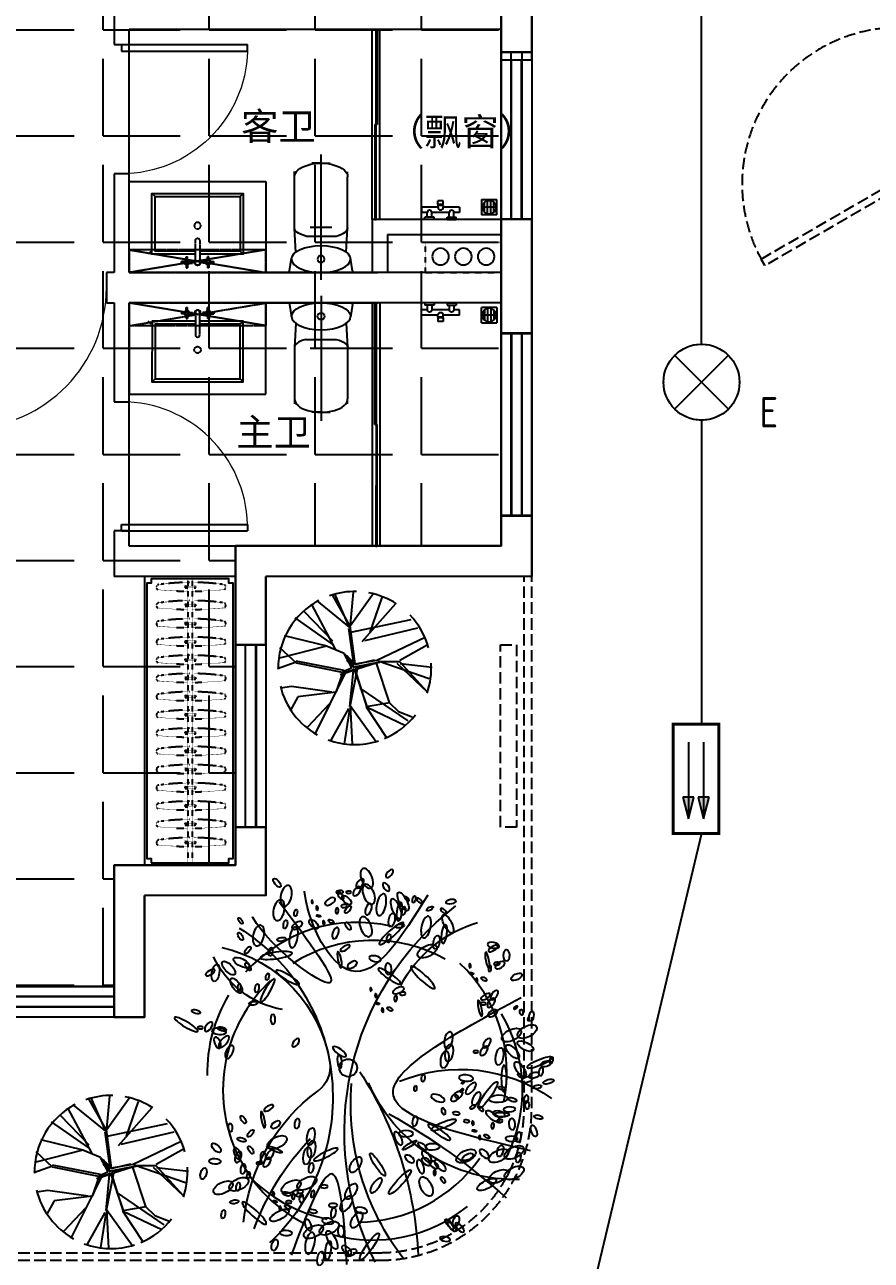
# Model space of a CAD drawing. Extents: x -284868 to 304789, y -137694 to 137894.
# Drawn here: x 129128 to 134702, y -1993 to 6138 of the extents above; entities that cross this region are included whole.
import ezdxf
from ezdxf.enums import TextEntityAlignment as Align

# ---------------------------------------------------------------- set-up
doc = ezdxf.new("R2010")
doc.units = 0
for name, pattern in [('AX-COMP-140B（200）$0$1#comfort_plan$0$DASH', [0.35, 0.25, -0.1]), ('AX-COMP-140B（200）$0$DASH', [0.35, 0.25, -0.1]), ('DASH', [0.35, 0.25, -0.1])]:
    doc.linetypes.add(name, pattern=pattern)
doc.layers.get('0').update_dxf_attribs({"linetype": 'CONTINUOUS'})
for name, color, linetype in [('0-墙', 4, 'CONTINUOUS'), ('0-底图', 251, 'CONTINUOUS'), ('0-窗', 11, 'CONTINUOUS'), ('0-非设计区域', 251, 'CONTINUOUS'), ('EQUIP-应急', 3, 'CONTINUOUS'), ('P-平面家具', 3, 'CONTINUOUS'), ('P-平面植物', 251, 'CONTINUOUS'), ('P-门扇', 6, 'CONTINUOUS'), ('WIRE-照明', 130, 'CONTINUOUS')]:
    doc.layers.add(name, color=color, linetype=linetype)
doc.styles.add('_TCH_DYN', font='')
doc.styles.add('_TEL_ATTDEF', font='GBENOR', dxfattribs={"width": 0.8, "height": 3, "bigfont": 'GBCBIG'})
doc.styles.add('_TEL_DIM', font='SIMPLEX', dxfattribs={"width": 0.8, "height": 3.5, "bigfont": 'HZTXT'})
doc.styles.get('_TCH_DYN').set_extended_font_data('SimSun')

# ---------------------------------------------------------------- blocks, each defined once
blk = doc.blocks.new('*U313')
at = {"ltscale": 10}
for p, q in [((0, 327), (0, -496.5)), ((-208, 268.7), (-194.2, 185.4)), ((-197.6, 280), (197.6, 280)), ((208, 268.7), (194.2, 185.4)), ((-166, 144.9), (-175, -10.6)), ((166, 144.9), (175, -10.6)), ((-100.2, 39.7), (100.2, 39.7)), ((0, 25.9), (0, -63.5)), ((-175, -12), (-175, -351.2)), ((-71.7, -18.8), (71.7, -18.8)), ((-43.6, -18.8), (43.6, -18.8)), ((175, -12), (175, -351.2))]:
    blk.add_line(p, q, dxfattribs=at)
for p, q in [((-375, 280), (375, 280)), ((-175, -351.2), (-175, -384.6)), ((0, -440), (-59.9, -440)), ((0, -440), (59.9, -440))]:
    blk.add_line(p, q)
for points in [[(-175, -384.6, 10, 0, 0), (-175, -296.7, 10, 10, 0)], [(175, -384.6, 10, 0, 0), (175, -296.7, 10, 10, 0)]]:
    blk.add_lwpolyline(points, format="xyseb")
blk.add_circle((0, 191.2), 22.8, dxfattribs=at)
for centre, start, end in [((-197.6, 269.5), 90, 184.88863), ((197.6, 269.5), 355.11137, 90)]:
    blk.add_arc(centre, 10.4, start, end, dxfattribs=at)
at = {"ltscale": 10, "extrusion": (0, 0, -1)}
for centre, major_axis, ratio, start_param, end_param in [((0, 191.2), (194.6, 0), 0.456392, 3.141593, 6.283185), ((0.7, -11.9), (-174.9, 3.2), 0.369842, 2.169272, 3.218057)]:
    blk.add_ellipse(centre, major_axis=major_axis, ratio=ratio, start_param=start_param, end_param=end_param, dxfattribs=at)
at = {"ltscale": 10}
for centre, major_axis, ratio, start_param, end_param in [((0, 191.2), (194.6, 0), 0.456392, 3.141593, 6.283185), ((-0.7, -11.9), (174.9, 3.2), 0.369842, 2.169272, 3.218057), ((0, -351.2), (-175, 0), 0.507463, 0, 3.141593)]:
    blk.add_ellipse(centre, major_axis=major_axis, ratio=ratio, start_param=start_param, end_param=end_param, dxfattribs=at)
blk = doc.blocks.new('*U314')
at = {"linetype": 'AX-COMP-140B（200）$0$1#comfort_plan$0$DASH'}
for p, q in [((-199.9, 130), (-199.9, 280)), ((-199.9, 280), (700.1, 280)), ((700.1, 130), (-199.9, 280)), ((-199.9, 130), (700.1, 280)), ((700.1, 280), (700.1, 130)), ((700.1, 130), (-199.9, 130))]:
    blk.add_line(p, q, dxfattribs=at)
for p, q in [((-199.9, 280), (-199.9, -320)), ((700.1, 280), (-199.9, 280)), ((174.6, 218.2), (174.6, 249.5)), ((174.6, 249.5), (184.6, 249.5)), ((184.6, 218.2), (184.6, 249.5)), ((315.4, 218.2), (315.4, 249.5)), ((325.4, 249.5), (315.4, 249.5)), ((325.4, 218.2), (325.4, 249.5)), ((700.1, -320), (700.1, 280)), ((174.6, 218.2), (143.4, 218.2)), ((143.4, 218.2), (143.4, 208.2)), ((174.6, 208.2), (143.4, 208.2)), ((174.6, 208.2), (174.6, 177)), ((174.6, 177), (184.6, 177)), ((184.6, 218.2), (215.9, 218.2)), ((184.6, 208.2), (215.9, 208.2)), ((184.6, 208.2), (184.6, 177)), ((215.9, 218.2), (215.9, 208.2)), ((315.4, 218.2), (284.1, 218.2)), ((284.1, 218.2), (284.1, 208.2)), ((315.4, 208.2), (284.1, 208.2)), ((315.4, 208.2), (315.4, 177)), ((325.4, 177), (315.4, 177)), ((325.4, 218.2), (356.6, 218.2)), ((325.4, 208.2), (356.6, 208.2)), ((325.4, 208.2), (325.4, 177)), ((356.6, 218.2), (356.6, 208.2)), ((-54.9, 140), (-74.9, 160)), ((530.1, 140), (550.1, 160)), ((-29.9, -220), (-49.9, -240)), ((530.1, -220), (550.1, -240)), ((-199.9, -320), (700.1, -320))]:
    blk.add_line(p, q)
at = {"linetype": 'AX-COMP-140B（200）$0$DASH'}
for p, q in [((235.6, 217.6), (235.6, 70.8)), ((264.4, 70.8), (264.4, 217.6))]:
    blk.add_line(p, q, dxfattribs=at)
for points in [[(235.6, 160), (-49.9, 160), (-49.9, -240), (550.1, -240), (550.1, 160), (264.4, 160)], [(235.6, 140), (-29.9, 140), (-29.9, -220), (530.1, -220), (530.1, 140), (264.4, 140)]]:
    blk.add_lwpolyline(points)
blk.add_circle((250, -28.6), 21.4, dxfattribs=at)
for centre, start, end in [((179.6, 213.2), 107.00272, 162.99728), ((179.6, 213.2), 197.00272, 252.99728), ((179.6, 213.2), 17.00272, 72.99728), ((179.6, 213.2), 287.00272, 342.99728), ((320.4, 213.2), 107.00272, 162.99728), ((320.4, 213.2), 197.00272, 252.99728), ((320.4, 213.2), 17.00272, 72.99728), ((320.4, 213.2), 287.00272, 342.99728)]:
    blk.add_arc(centre, 17.1, start, end, dxfattribs=at)
for centre, radius, start, end in [((250, 213.2), 20, 315.95732, 224.04268), ((250, 217.6), 14.4, 0, 180), ((250, 69.2), 14.5, 173.57398, 6.42602)]:
    blk.add_arc(centre, radius, start, end)
blk = doc.blocks.new('*U106')
for p, q in [((-300, -920), (-300, 330)), ((-250, 330), (-300, 330)), ((-275, -295), (-275, 330)), ((-275, 330), (-267, 330)), ((-267, 330), (-267, -295)), ((-250, -920), (-250, 330)), ((550, 330), (-250, 330)), ((550, -920), (550, 330)), ((-283, -295), (-283, -920)), ((-283, -295), (-275, -295)), ((-275, -920), (-275, -295)), ((-267, -295), (-275, -295)), ((167.5, -797.5), (132.5, -797.5)), ((132.5, -822.5), (132.5, -797.5)), ((167.5, -822.5), (167.5, -797.5)), ((420, -790), (420, -890)), ((420, -790), (520, -790)), ((440, -873.5), (440, -806.5)), ((460, -883.9), (460, -796.1)), ((480, -883.9), (480, -796.1)), ((500, -873.5), (500, -806.5)), ((520, -890), (520, -790)), ((25, -840), (25, -875)), ((132.5, -840), (25, -840)), ((62.5, -875), (25, -875)), ((62.5, -905), (62.5, -875)), ((92.5, -905), (92.5, -875)), ((207.5, -875), (92.5, -875)), ((167.5, -822.5), (132.5, -822.5)), ((132.5, -827.5), (132.5, -840)), ((167.5, -827.5), (132.5, -827.5)), ((134.5, -827.5), (134.5, -822.5)), ((165.5, -827.5), (165.5, -822.5)), ((167.5, -827.5), (167.5, -840)), ((275, -840), (167.5, -840)), ((207.5, -905), (207.5, -875)), ((275, -875), (237.5, -875)), ((237.5, -905), (237.5, -875)), ((275, -840), (275, -875)), ((520, -890), (420, -890)), ((515, -840), (425, -840)), ((-250, -920), (-300, -920)), ((-283, -920), (-275, -920)), ((550, -920), (-250, -920)), ((47.5, -920), (47.5, -905)), ((107.5, -905), (47.5, -905)), ((107.5, -920), (47.5, -920)), ((107.5, -920), (107.5, -905)), ((192.5, -920), (107.5, -920)), ((192.5, -920), (192.5, -905)), ((192.5, -905), (252.5, -905)), ((192.5, -920), (252.5, -920)), ((252.5, -920), (252.5, -905))]:
    blk.add_line(p, q)
blk.add_circle((470, -840), 45)
for centre, radius, start, end in [((77.5, -875), 15, 0, 180), ((150, -840), 17.5, 180, 0), ((222.5, -875), 15, 0, 180)]:
    blk.add_arc(centre, radius, start, end)
blk = doc.blocks.new('10101111100000000010000110023AX-COMP-140B（200）$0$111110111022110811071652CDX卫生间立管047060')
at = {"linetype": 'AX-COMP-140B（200）$0$1#comfort_plan$0$DASH', "ltscale": 0.2}
for p, q in [((-250, 105), (250, 105)), ((-250, 105), (-250, -95)), ((250, 105), (250, -95)), ((-250, -95), (250, -95))]:
    blk.add_line(p, q, dxfattribs=at)
for centre in [(-150, 0), (0, 0), (150, 0)]:
    blk.add_circle(centre, 55)
blk = doc.blocks.new('*U105')
for p, q in [((550, 80), (550, 330)), ((650, -20), (650, 330)), ((550, 80), (-200, 80)), ((-200, -20), (650, -20))]:
    blk.add_line(p, q)
at = {"extrusion": (0, 0, -1), "zscale": -1}
blk.add_blockref('10101111100000000010000110023AX-COMP-140B（200）$0$111110111022110811071652CDX卫生间立管047060', (-50, 225), dxfattribs=at)
blk = doc.blocks.new('*U108')
for p, q in [((-300, -920), (-300, 680)), ((-250, 680), (-300, 680)), ((-275, -120), (-275, 680)), ((-275, 680), (-267, 680)), ((-267, 680), (-267, -120)), ((-250, -920), (-250, 680)), ((550, 680), (-250, 680)), ((550, -920), (550, 680)), ((-283, -120), (-283, -920)), ((-283, -120), (-275, -120)), ((-275, -920), (-275, -120)), ((-267, -120), (-275, -120)), ((167.5, -797.5), (132.5, -797.5)), ((132.5, -822.5), (132.5, -797.5)), ((167.5, -822.5), (167.5, -797.5)), ((420, -790), (420, -890)), ((420, -790), (520, -790)), ((440, -873.5), (440, -806.5)), ((460, -883.9), (460, -796.1)), ((480, -883.9), (480, -796.1)), ((500, -873.5), (500, -806.5)), ((520, -890), (520, -790)), ((25, -840), (25, -875)), ((132.5, -840), (25, -840)), ((62.5, -875), (25, -875)), ((62.5, -905), (62.5, -875)), ((92.5, -905), (92.5, -875)), ((207.5, -875), (92.5, -875)), ((167.5, -822.5), (132.5, -822.5)), ((132.5, -827.5), (132.5, -840)), ((167.5, -827.5), (132.5, -827.5)), ((134.5, -827.5), (134.5, -822.5)), ((165.5, -827.5), (165.5, -822.5)), ((167.5, -827.5), (167.5, -840)), ((275, -840), (167.5, -840)), ((207.5, -905), (207.5, -875)), ((275, -875), (237.5, -875)), ((237.5, -905), (237.5, -875)), ((275, -840), (275, -875)), ((520, -890), (420, -890)), ((515, -840), (425, -840)), ((-250, -920), (-300, -920)), ((-283, -920), (-275, -920)), ((550, -920), (-250, -920)), ((47.5, -920), (47.5, -905)), ((107.5, -905), (47.5, -905)), ((107.5, -920), (47.5, -920)), ((107.5, -920), (107.5, -905)), ((192.5, -920), (107.5, -920)), ((192.5, -920), (192.5, -905)), ((192.5, -905), (252.5, -905)), ((192.5, -920), (252.5, -920)), ((252.5, -920), (252.5, -905))]:
    blk.add_line(p, q)
blk.add_circle((470, -840), 45)
for centre, radius, start, end in [((77.5, -875), 15, 0, 180), ((150, -840), 17.5, 180, 0), ((222.5, -875), 15, 0, 180)]:
    blk.add_arc(centre, radius, start, end)
blk = doc.blocks.new('101011111000000000100142T2140sdf43dfgergf1217ghh165451564560402NEW2ffdfdfdsfsfe2322fadfadf03093088212A$C35C56D37')
at = {"linetype": 'DASH', "ltscale": 0.2}
for p, q in [((180, 75.9), (243.3, 95.3)), ((183.6, 64.1), (246.9, 83.5))]:
    blk.add_line(p, q, dxfattribs=at)
for centre, radius, start, end in [((664.4, -1374.9), 1553.6, 107.32665, 115.21311), ((664.4, -1374.9), 1553.6, 98.82699, 106.17124), ((-460.3, 2299.3), 2347.3, 287.14687, 292.43233), ((243.5, 88.9), 6.43, 302.10709, 91.93302), ((415.6, 140.3), 22.5, 331.52968, 62.51042), ((22.4, 19.9), 22.5, 151.52968, 242.51042), ((-460.3, 2299.3), 2347.3, 281.60777, 286.38209), ((185.8, 71.2), 7.48, 140.99747, 253.04263)]:
    blk.add_arc(centre, radius, start, end, dxfattribs=at)
blk = doc.blocks.new('*U109')
at = {"linetype": 'DASH', "ltscale": 0.2}
for p, q in [((-15, -2188.4), (-15, -4058.3)), ((15, -2188.4), (15, -4058.3))]:
    blk.add_line(p, q, dxfattribs=at)
for points in [[(-300, -2173.4), (-300, -4073.3), (300, -4073.3), (300, -2173.4), (-300, -2173.4)], [(-255, -4058.3), (255, -4058.3), (255, -4028.3), (285, -4028.3), (285, -2218.4), (255, -2218.4), (255, -2188.4), (-255, -2188.4), (-255, -2218.4), (-285, -2218.4), (-285, -4028.3), (-255, -4028.3), (-255, -4058.3)]]:
    blk.add_lwpolyline(points)
at = {"rotation": 343.0620202558109}
for p in [(-225.4, -2256.8), (-225.4, -2376.8), (-225.4, -2496.8), (-225.4, -2616.8), (-225.4, -2736.8), (-225.4, -2856.8), (-225.4, -2976.8), (-225.4, -3096.8), (-225.4, -3216.8), (-225.4, -3336.8), (-225.4, -3456.8), (-225.4, -3576.8), (-225.4, -3696.8), (-225.4, -3816.8), (-225.4, -3936.8)]:
    blk.add_blockref('101011111000000000100142T2140sdf43dfgergf1217ghh165451564560402NEW2ffdfdfdsfsfe2322fadfadf03093088212A$C35C56D37', p, dxfattribs=at)
blk = doc.blocks.new('1$DorLib2D$00000001')
for p, q in [((0.45, 0.975), (0.5, 0.975)), ((0.45, 0), (0.45, 0.975)), ((0.5, 0), (0.5, 0.975)), ((0.5, 0), (0.45, 0))]:
    blk.add_line(p, q)
at = {"lineweight": 13}
blk.add_arc((0.475, 0), 0.975, 91.46928, 180, dxfattribs=at)
blk = doc.blocks.new('1$WINLIB2D$00000001')
for points in [[(-0.5, 0.5), (-0.5, -0.5)], [(-0.5, 0.5), (0.5, 0.5)], [(0.5, -0.5), (0.5, 0.5)], [(0.5, 0.1667), (-0.5, 0.1667)], [(0.5, -0.1667), (-0.5, -0.1667)], [(-0.5, -0.5), (0.5, -0.5)]]:
    blk.add_lwpolyline(points)
blk = doc.blocks.new('FFFFFFFFHGFH')
for p, q in [((387155, 180009.7), (387155, 180759.7)), ((384405, 180109.7), (384405, 179909.7)), ((386955, 180009.7), (384505, 180009.7)), ((384505, 179909.7), (384505, 180009.7)), ((386955, 180009.7), (386955, 179809.7)), ((387155, 179809.7), (387155, 180009.7)), ((384405, 179909.7), (384505, 179909.7)), ((384505, 179059.7, 0), (384505, 179909.7, 0)), ((386955, 179809.7), (387155, 179809.7)), ((384505, 179059.7), (384405, 179059.7)), ((384405, 179059.7), (384405, 178409.7)), ((384505, 178409.7), (384505, 179059.7)), ((387155, 178759.7), (386955, 178759.7)), ((386955, 178759.7), (386955, 178409.7)), ((387155, 178309.7), (387155, 178759.7)), ((384405, 178409.7), (384355, 178409.7)), ((384355, 178409.7), (384355, 178209.7)), ((386955, 178409.7), (384505, 178409.7)), ((387155, 178009.7), (387155, 178309.7)), ((384355, 178209.7), (384405, 178209.7)), ((384405, 178209.7), (384405, 177559.9)), ((386955, 178209.7), (384505, 178209.7)), ((384505, 177559.9), (384505, 178209.7)), ((386955, 178209.7), (386955, 178009.7)), ((386955, 178009.7), (387155, 178009.7)), ((384405, 177559.9), (384505, 177559.9)), ((384505, 176709.9), (384505, 177559.9)), ((387155, 176809.8), (386955, 176809.8)), ((386955, 176809.8), (386955, 176609.8)), ((387155, 176410.6), (387155, 176809.8)), ((384505, 176709.9), (384405, 176709.9)), ((384405, 176709.9), (384405, 176409.6)), ((384505, 176609.6), (384505, 176709.9)), ((385305, 176609.7), (384505, 176609.6)), ((386955, 176609.8), (385305, 176609.7)), ((385205, 176409.7), (384405, 176409.6)), ((385205, 176409.7), (385205, 175959.7)), ((387155, 176410.6), (385405, 176410.5)), ((385405, 175959.7), (385405, 176410.5)), ((385205, 175960.5), (385405, 175960.5)), ((385405, 174760.4), (385205, 174760.4)), ((385205, 174760.4), (385205, 174510.5)), ((385405, 174310.5), (385405, 174760.4)), ((384405, 173510.5), (384405, 174510.5)), ((385205, 174510.5), (384405, 174510.5)), ((384605, 173510.5), (384605, 174310.5)), ((385405, 174310.5), (384605, 174310.5)), ((384405, 173710.5), (380237.8, 173710.5)), ((384405, 173643.8), (380210.2, 173643.8)), ((384405, 173577.1), (380182.6, 173577.1)), ((384405, 173510.5), (380155, 173510.5)), ((384405, 173510.5), (384605, 173510.5))]:
    blk.add_line(p, q)
at = {"extrusion": (5.0822e-21, -1.69407e-21, -1), "xscale": -0.9999999999999998, "zscale": -0.9999999999999998, "rotation": 0.001335745619233109}
blk.add_blockref('*U106', (-386405, 179679.7), dxfattribs=at)
for name, p, xscale, yscale, zscale, rotation in [('1$DorLib2D$00000001', (384455, 179484.7), -850.0000000000002, 850.0000000000002, 850, 269.9999999130341), ('1$WINLIB2D$00000001', (387055, 179284.7), -1049.994224253082, 200.0000000000001, 1049.994224253081, 89.99999991303406), ('1$DorLib2D$00000001', (383880, 178309.7), 950, 950, 950, 179.9999999130349), ('1$WINLIB2D$00000001', (387055, 177409.8), 1199.972079044383, 200.0000000000001, -1199.972079044383, 89.99999991303406), ('1$DorLib2D$00000001', (384455, 177134.9), 849.9999999999998, 849.9999999999998, -850, 269.999999913034), ('1$WINLIB2D$00000001', (385305, 175360.5), -1199.972079044383, 200, -1199.972079044383, 89.99999991303403)]:
    blk.add_blockref(name, p, dxfattribs=dict(xscale=xscale, yscale=yscale, zscale=zscale, rotation=rotation))
at = {"xscale": -1}
for name, p, rotation in [('*U313', (385768, 178689.5, 0), 180.0013357505868), ('*U314', (384704.9, 178689.8, 0), 180.0013357505869)]:
    blk.add_blockref(name, p, dxfattribs=dict(at, rotation=rotation))
at = {"extrusion": (-5.0822e-21, 1.69407e-21, -1), "xscale": -1, "zscale": -1, "rotation": 180.0013357456192}
blk.add_blockref('*U105', (-386755, 178739.8), dxfattribs=at)
at = {"rotation": 359.995992758187}
for name, p in [('*U313', (385768.1, 177930.1, 0)), ('*U314', (384705, 177929.8, 0))]:
    blk.add_blockref(name, p, dxfattribs=at)
at = {"extrusion": (5.08228e-21, 1.69383e-21, -1), "zscale": -1, "rotation": 180.001335745607}
blk.add_blockref('*U108', (-386404.9, 177289.8), dxfattribs=at)
at = {"extrusion": (0, 0, -1), "xscale": -1, "zscale": -1, "rotation": 8.696595443780097e-08}
blk.add_blockref('*U109', (-384905, 178583.1), dxfattribs=at)
at = {"style": '_TCH_DYN'}
for s, p in [('客卫', (385733.2, 179227.9, 0)), ('（飘窗）', (387184.7, 179192.7, 0)), ('主卫', (385701.4, 177215, 0))]:
    blk.add_text(s, height=180, dxfattribs=at).set_placement(p, align=Align.BOTTOM_RIGHT)
blk = doc.blocks.new('yld.studio@foxmail.com-15')
at = {"color": 251}
blk.add_circle((67569.1, -97904.1), 44.8, dxfattribs=at)
for centre, start, end in [((67613.8, -97926.4), 76.88957, 138.11767), ((67693.5, -98017.5), 61.01045, 122.23854), ((67613.8, -97926.4), 348.58817, 46.57142), ((67693.5, -98017.5), 133.16442, 165.32414), ((67613.8, -97926.4), 149.04354, 181.20326), ((67693.5, -98017.5), 332.70905, 30.6923), ((67693.5, -98017.5), 165.32414, 242.65615), ((67613.8, -97926.4), 270.52014, 325.07436), ((67613.8, -97926.4), 226.04774, 258.53527), ((67693.5, -98017.5), 254.64102, 309.19524)]:
    blk.add_arc(centre, 760, start, end, dxfattribs=at)
for centre, major_axis, ratio in [((67663.4, -96943), (19.4, -49.7), 0.514982), ((67254.3, -97031.6), (-11.3, -52.2), 0.514982), ((67673.2, -97023.9), (19.4, -49.7), 0.514982), ((67217.7, -97104.4), (-11.3, -52.2), 0.514982), ((67477, -97060.3), (25.5, 15.6), 0.489709), ((67736.9, -97076.8), (-11.9, -54.9), 0.414379), ((67811.8, -97097.3), (20.7, -49.3), 0.38159), ((67829.2, -97112.1), (-6.6, -47.9), 0.283409), ((67672.1, -97099.4), (-10.1, -28.2), 0.489709), ((67114.4, -97233.1), (-11.3, -52.2), 0.514982), ((67292.6, -97242.3), (-10.1, -52.5), 0.38159), ((67309.9, -97181.8), (25.5, 15.6), 0.489709), ((67658.2, -97188.3), (19.4, -49.7), 0.514982), ((67788.2, -97223.4), (61.1, 54.6), 0.200035), ((67964, -97190.2), (-11.9, -54.9), 0.414379), ((68056.3, -97225.4), (-6.6, -47.9), 0.283409), ((67505.1, -97221), (-10.1, -28.2), 0.489709), ((67203.3, -97334.2), (81.1, 11.7), 0.200035), ((68305.4, -97282.5), (29.4, -5.6), 0.489709), ((67705.7, -97350.7), (29.4, -5.6), 0.489709), ((67261.4, -97445.4), (58.6, -34.7), 0.200035), ((67947.6, -97445.4), (60.3, -55.5), 0.200035), ((67015.8, -97495.7), (-1.6, -18.4), 0.42873), ((67159.8, -97512.1), (-34.6, -58.6), 0.200035), ((66747.1, -97684.1), (58.6, -34.7), 0.200035), ((66913.5, -97719.2), (36.8, -3.3), 0.42873), ((66905.5, -97776.9), (11.5, -27.6), 0.489709), ((66938.4, -97771.9), (24.3, 27.9), 0.42873), ((67949.6, -97956.2), (-1.6, -18.4), 0.42873), ((68166.5, -97955.7), (36.8, -3.3), 0.42873), ((67910, -98008.5), (-1.3, -14.7), 0.42873), ((68191.5, -98008.5), (24.3, 27.9), 0.42873), ((68024.2, -98058.1), (34.2, -14.2), 0.42873), ((68120.5, -98047.2), (28.4, 23.7), 0.42873), ((68117.3, -98134.9), (18.4, -1.6), 0.42873), ((68333.6, -98138.1), (29.4, -5.6), 0.489709), ((68477, -98092.3), (1.2, -22.2), 0.42873), ((66971.4, -98207), (1.2, -22.2), 0.42873), ((68169.5, -98174.6), (14.7, -1.3), 0.42873), ((68511.2, -98223.3), (11.5, -27.6), 0.489709), ((67005.6, -98338), (11.5, -27.6), 0.489709), ((68259, -98339.9), (22.6, -19.6), 0.489709), ((67011.1, -98356.1), (-10.1, -28.2), 0.489709), ((67332.3, -98569.6), (1.2, -22.2), 0.42873), ((67092.3, -98640.9), (60.3, -55.5), 0.200035), ((67635.7, -98626.5), (29.4, -5.6), 0.489709), ((67366.5, -98700.6), (11.5, -27.6), 0.489709), ((67465.8, -98681.4), (29.4, -5.6), 0.489709), ((67375.5, -98793.4), (-11.9, -54.9), 0.414379), ((67467.8, -98828.7), (-6.6, -47.9), 0.283409), ((67561.1, -98828.3), (22.6, -19.6), 0.489709), ((68060.6, -98772.1), (26.3, -4.6), 0.42873)]:
    blk.add_ellipse(centre, major_axis=major_axis, ratio=ratio, start_param=3.141593, end_param=9.424778, dxfattribs=at)
at = {"color": 251, "extrusion": (0, 0, -1)}
for centre, major_axis, ratio in [((67778.4, -96919), (16.2, 18.9), 0.489709), ((67613.2, -97008.6), (-16.1, -22.2), 0.514982), ((67628.5, -96969.7), (-16.1, -22.2), 0.514982), ((67761.8, -96987), (14.5, -20.2), 0.489709), ((67386.2, -97062.4), (1.02, -9.08), 0.42873), ((67525.9, -97012.8), (18.3, 0.3), 0.42873), ((67571.9, -97013.2), (13.7, 0.2), 0.42873), ((67866.7, -97046.5), (11.1, -9.8), 0.42873), ((67931.5, -97057), (13.9, -12.2), 0.42873), ((67411.5, -97094.1), (1.3, -11.3), 0.42873), ((67512.1, -97107.8), (-1.7, -15.2), 0.489709), ((67547.9, -97083.7), (15.2, 1.9), 0.489709), ((68052.3, -97108.4), (13.9, -12.2), 0.42873), ((67445.3, -97167.8), (1.3, -11.3), 0.42873), ((67525.2, -97355.9), (8.6, -41.1), 0.200035), ((67553.9, -97296.7), (23.5, 14.1), 0.38159), ((68303.9, -97299.1), (23.5, 14.1), 0.38159), ((67589.5, -97381), (23.2, 14.6), 0.514982), ((68187.1, -97386.2), (1.3, -11.3), 0.42873), ((68275.2, -97358.3), (8.6, -41.1), 0.200035), ((68323.5, -97375.8), (15.2, 1.9), 0.489709), ((68339.5, -97383.4), (23.2, 14.6), 0.514982), ((66869.4, -97420.7), (23.5, 14.1), 0.38159), ((67778, -97438.9), (56, -38.7), 0.200035), ((68287.7, -97400), (-1.7, -15.2), 0.489709), ((67684.4, -97506.4), (1.02, -9.08), 0.42873), ((68220.9, -97459.9), (1.3, -11.3), 0.42873), ((67709.7, -97538.1), (1.3, -11.3), 0.42873), ((67810.3, -97551.8), (-1.7, -15.2), 0.489709), ((67846.1, -97527.6), (15.2, 1.9), 0.489709), ((68237.9, -97602.3), (8.6, -41.1), 0.200035), ((68266.5, -97543.2), (23.5, 14.1), 0.38159), ((68295.2, -97573.9), (-16.1, -22.2), 0.514982), ((68310.6, -97535.1), (-16.1, -22.2), 0.514982), ((67743.5, -97611.8), (1.3, -11.3), 0.42873), ((68254, -97578.6), (13.7, 0.2), 0.42873), ((68302.2, -97627.4), (23.2, 14.6), 0.514982), ((66860.8, -97695.4), (-16.1, -22.2), 0.514982), ((68483.4, -97658.1), (1.02, -9.08), 0.42873), ((66819.6, -97700.1), (13.7, 0.2), 0.42873), ((67303.1, -97776.1), (-15, -19.8), 0.489709), ((68273.2, -97779.1), (-16.1, -22.2), 0.514982), ((67524.9, -97821.9), (33.3, -24.2), 0.336016), ((68257.9, -97817.9), (-16.1, -22.2), 0.514982), ((67525.5, -97872.5), (2.8, -34.2), 0.336016), ((68216.7, -97822.6), (13.7, 0.2), 0.42873), ((68539.8, -97877), (63.3, 25.1), 0.200035), ((68359.6, -97958.9), (-0.6, -68.1), 0.200035), ((68440.1, -97942.8), (11.1, -8), 0.42873), ((67137, -98167.3), (8.6, -41.1), 0.200035), ((67165.7, -98108.1), (23.5, 14.1), 0.38159), ((68243.4, -98112.8), (11.6, -10), 0.489709), ((68302.8, -98149.7), (34.8, -25.2), 0.368424), ((68387.5, -98114.8), (29.6, 0.5), 0.42873), ((67201.3, -98192.4), (23.2, 14.6), 0.514982), ((68031, -98230.6), (56, -38.7), 0.200035), ((68054.1, -98193.3), (63.3, 25.1), 0.200035), ((68201.9, -98184.2), (1.3, -11.3), 0.42873), ((68302.6, -98198), (-1.7, -15.2), 0.489709), ((68338.4, -98173.8), (15.2, 1.9), 0.489709), ((67823.4, -98262.4), (16.7, -33), 0.42873), ((67862.3, -98238), (37, 0.6), 0.42873), ((68235.8, -98257.9), (1.3, -11.3), 0.42873), ((67172.4, -98344), (-16.1, -22.2), 0.514982), ((67455.4, -98343.8), (61, 30.3), 0.200035), ((67945.7, -98301.2), (21.8, -16.6), 0.38159), ((67996.3, -98304.6), (37, 0.6), 0.42873), ((67137.4, -98356.7), (-1.1, -27.4), 0.514982), ((67157, -98382.9), (-16.1, -22.2), 0.514982), ((67606.4, -98395.3), (-26.1, -35.9), 0.514982), ((67880.7, -98365.6), (22.2, -16.1), 0.514982), ((67936.1, -98405.3), (11.7, -35.1), 0.42873), ((67964.2, -98379.5), (22.2, -16.1), 0.514982), ((67967.6, -98355.4), (22.2, -29.6), 0.42873), ((68003.1, -98394.8), (22.2, -16.1), 0.514982), ((68035.6, -98399.2), (26.6, -25.7), 0.42873), ((67115.8, -98387.5), (13.7, 0.2), 0.42873), ((67447.1, -98505.8), (18.5, 0.3), 0.42873), ((67583.9, -98530.6), (-26.1, -35.9), 0.514982), ((67710.7, -98500.7), (-27, -35.3), 0.38159), ((67189.9, -98542.6), (1.3, -11.3), 0.42873), ((67290.6, -98556.3), (-1.7, -15.2), 0.489709), ((67323, -98549), (18.5, 0.3), 0.42873), ((67326.4, -98532.1), (15.2, 1.9), 0.489709), ((67388.3, -98543.5), (-5.6, -17.6), 0.42873), ((67559.1, -98593.6), (-26.1, -35.9), 0.514982), ((67223.8, -98616.3), (1.3, -11.3), 0.42873), ((67268, -98584.8), (14.8, 0.2), 0.42873), ((67492.3, -98601.1), (22.2, 0.3), 0.42873), ((67611.5, -98676.1), (-26.1, -35.9), 0.514982), ((68134.7, -98714.4), (20, -21.8), 0.42873)]:
    blk.add_ellipse(centre, major_axis=major_axis, ratio=ratio, dxfattribs=at)
at = {"color": 251}
for centre, major_axis, ratio in [((67207.5, -96965.7), (17.5, -20.2), 0.42873), ((67530.4, -97031.6), (11.9, -18.8), 0.42873), ((67561, -97053.5), (21.2, -21.1), 0.489709), ((67847.6, -97060.3), (23.4, -46.1), 0.368424), ((67903, -97049.6), (-3.1, -17.5), 0.42873), ((67303.2, -97117.9), (-3.1, -17.5), 0.42873), ((67567.8, -97101), (14.1, 17.2), 0.42873), ((67790, -97154.4), (-6.2, -35.1), 0.42873), ((67850, -97108.1), (-3.9, -21.9), 0.42873), ((68074.8, -97173.7), (23.4, -46.1), 0.368424), ((67022.5, -97158.6), (9.5, -15.1), 0.42873), ((67250.3, -97176.4), (-3.9, -21.9), 0.42873), ((67393.9, -97175), (21.2, -21.1), 0.489709), ((67568.6, -97185), (11.9, -18.8), 0.42873), ((67831, -97184.7), (22, 3.3), 0.42873), ((67022.6, -97237.5), (11.9, -18.8), 0.42873), ((67231.2, -97252.9), (22, 3.3), 0.42873), ((67775.1, -97247.4), (-3.9, -21.9), 0.42873), ((68017.1, -97267.7), (-6.2, -35.1), 0.42873), ((67060, -97306.9), (14.1, 17.2), 0.42873), ((67175.3, -97315.6), (-3.9, -21.9), 0.42873), ((67970, -97312.6), (47.6, 24.1), 0.514982), ((68372.2, -97334), (1.5, -29.9), 0.489709), ((66896.3, -97422.6), (-7.7, -43.9), 0.42873), ((66962.2, -97398.1), (30.9, -32.1), 0.42873), ((67027.5, -97370.2), (39.5, -20.6), 0.42873), ((67060.8, -97390.9), (11.9, -18.8), 0.42873), ((67772.4, -97402.2), (1.5, -29.9), 0.489709), ((67159.2, -97441.7), (-3.1, -17.5), 0.42873), ((68423.5, -97442.7), (26.4, 14.1), 0.489709), ((67001.3, -97487.3), (25.5, -36.5), 0.42873), ((67106.2, -97500.2), (-3.9, -21.9), 0.42873), ((67823.8, -97510.9), (26.4, 14.1), 0.489709), ((67087.2, -97576.8), (22, 3.3), 0.42873), ((66796.9, -97619.6), (21.5, -5.9), 0.42873), ((68498.8, -97642.3), (-4.6, -26.3), 0.42873), ((68477.2, -97720.2), (47.6, 24.1), 0.514982), ((66928.4, -97707.6), (21.5, -5.9), 0.42873), ((68077.4, -97764.3), (-7.7, -43.9), 0.42873), ((68397.6, -97737.7), (47.6, 24.1), 0.514982), ((66966.2, -97824), (-14.2, -34.2), 0.42873), ((68081.2, -97828), (-7.7, -43.9), 0.42873), ((68337, -97846.5), (-7.7, -43.9), 0.42873), ((68402.9, -97822), (30.9, -32.1), 0.42873), ((68468.2, -97794.1), (39.5, -20.6), 0.42873), ((68058.6, -97862.3), (-7.7, -43.9), 0.42873), ((68442, -97911.2), (25.5, -36.5), 0.42873), ((68599.9, -97865.5), (-3.1, -17.5), 0.42873), ((68546.9, -97924), (-3.9, -21.9), 0.42873), ((68277.8, -98042.3), (-47.6, -66.7), 0.200035), ((68349.4, -98007.7), (17.2, -4.8), 0.42873), ((68527.9, -98000.6), (22, 3.3), 0.42873), ((68219.3, -98060.5), (-14.2, -34.2), 0.42873), ((68402.6, -98066), (21.5, -5.9), 0.42873), ((68472, -98063.3), (-3.9, -21.9), 0.42873), ((68052.6, -98124.7), (4.3, -18), 0.42873), ((67036.5, -98166.7), (11.9, -18.8), 0.42873), ((67309.7, -98186.7), (-4.6, -26.3), 0.42873), ((67907.8, -98174.9), (-4.6, -26.3), 0.42873), ((68400.4, -98189.6), (1.5, -29.9), 0.489709), ((68534.1, -98154), (21.5, -5.9), 0.42873), ((67073.9, -98236.2), (14.1, 17.2), 0.42873), ((67208.5, -98282.1), (47.6, 24.1), 0.514982), ((67379.6, -98252.7), (-7.7, -43.9), 0.42873), ((68398, -98264), (29.9, -1.4), 0.489709), ((68433, -98255.1), (-4.6, -26.3), 0.42873), ((66900, -98310.1), (21.2, -21.1), 0.489709), ((67028.5, -98268.7), (21.5, -5.9), 0.42873), ((67074.7, -98320.2), (11.9, -18.8), 0.42873), ((67360.7, -98350.6), (-7.7, -43.9), 0.42873), ((67383.3, -98316.4), (-7.7, -43.9), 0.42873), ((68166.8, -98351.5), (47.6, 24.1), 0.514982), ((68331.8, -98350.6), (47.6, 24.1), 0.514982), ((68340.4, -98325.5), (-8.4, -28.7), 0.489709), ((68411.4, -98333), (47.6, 24.1), 0.514982), ((66892.4, -98378.7), (29.9, -1.4), 0.489709), ((68175.4, -98355.7), (26.4, 14.1), 0.489709), ((68432.6, -98359.2), (-4.6, -26.3), 0.42873), ((66834.9, -98440.3), (-8.4, -28.7), 0.489709), ((67035.7, -98416.7), (-4.6, -26.3), 0.42873), ((67063.3, -98448.5), (-3.1, -17.5), 0.42873), ((67380.9, -98411.7), (-4.6, -26.3), 0.42873), ((67831.4, -98483.5), (55.5, 60.3), 0.200035), ((68331.4, -98454.6), (47.6, 24.1), 0.514982), ((68411, -98437.1), (47.6, 24.1), 0.514982), ((66934.5, -98512.2), (47.6, 24.1), 0.514982), ((67014.1, -98494.7), (47.6, 24.1), 0.514982), ((67010.4, -98507), (-3.9, -21.9), 0.42873), ((67279.7, -98507.1), (47.6, 24.1), 0.514982), ((67359.3, -98489.6), (47.6, 24.1), 0.514982), ((67964.1, -98505.9), (24.1, -47.6), 0.514982), ((68050.4, -98472.9), (9.5, -15.1), 0.42873), ((68272.1, -98495.6), (47.1, 25.3), 0.38159), ((67257.9, -98543.3), (21.5, -5.9), 0.42873), ((66935.4, -98646.3), (-3.9, -21.9), 0.42873), ((66991.3, -98583.6), (22, 3.3), 0.42873), ((67220, -98652.1), (47.1, 25.3), 0.38159), ((67389.3, -98631.2), (21.5, -5.9), 0.42873), ((67494, -98639.9), (-4.6, -26.3), 0.42873), ((67472.4, -98717.8), (47.6, 24.1), 0.514982), ((68088.7, -98705.3), (11.9, -18.8), 0.42873), ((68115.9, -98682.7), (-8.4, -28.7), 0.489709), ((67253.3, -98741.3), (29.9, -1.4), 0.489709), ((67392.8, -98735.4), (47.6, 24.1), 0.514982), ((67486.3, -98777), (23.4, -46.1), 0.368424), ((67532.5, -98732.8), (1.5, -29.9), 0.489709), ((67677.1, -98810.2), (-47.6, -66.7), 0.200035), ((67195.7, -98802.8), (-8.4, -28.7), 0.489709), ((67428.6, -98871), (-6.2, -35.1), 0.42873), ((67583.9, -98841.6), (26.4, 14.1), 0.489709), ((67415.2, -98959.7), (-4.6, -26.3), 0.42873)]:
    blk.add_ellipse(centre, major_axis=major_axis, ratio=ratio, dxfattribs=at)
at = {"color": 251, "extrusion": (0, 0, -1)}
for centre, major_axis, ratio, start_param, end_param in [((68090.2, -97061), (24.4, 4.5), 0.489709, 3.141593, 9.424778), ((69001.1, -98232.5), (-810.2, -1204.4), 1, 0.509025, 1.892273), ((67983.5, -97096.8), (16, 9.3), 0.42873, 3.141593, 9.424778), ((67418.7, -97133.9), (11.2, -2.4), 0.42873, 3.141593, 9.424778), ((67482.3, -97161.8), (13.1, -8.1), 0.489709, 3.141593, 9.424778), ((68406.4, -97786.5), (-392.2, -511.7), 1, 1.400805, 2.202876), ((66478.9, -98053.1), (-567.5, -838), 1, 3.105711, 4.936061), ((66772.4, -97989.1), (-386.4, -598.3), 1, 2.788021, 3.97962), ((67318.1, -97137.7), (-272.6, -392.7), 1, -0.434629, 0.525976), ((68194.3, -97426), (11.2, -2.4), 0.42873, 3.141593, 9.424778), ((68257.9, -97454), (13.1, -8.1), 0.489709, 3.141593, 9.424778), ((67716.9, -97577.9), (11.2, -2.4), 0.42873, 3.141593, 9.424778), ((67780.5, -97605.8), (13.1, -8.1), 0.489709, 3.141593, 9.424778), ((68418.9, -97598.5), (7.58, 8.54), 0.42873, 3.141593, 9.424778), ((68448, -97621.9), (2.8, -15.1), 0.489709, 3.141593, 9.424778), ((67187.2, -97658.2), (0.7, -24.8), 0.489709, 3.141593, 9.424778), ((67328, -97899.9), (15.3, -148.7), 1, 4.655583, 5.753079), ((68136.6, -98718.5), (-417.3, -690.5), 1, 2.207479, 3.211548), ((68572.7, -97883.4), (26.2, 8.1), 0.514982, 3.141593, 9.424778), ((66052.6, -98936), (-1046.4, -1553.2), 1, 3.548561, 4.075938), ((68511.5, -97941.9), (26.2, 8.1), 0.514982, 3.141593, 9.424778), ((68862.2, -98087.1), (-700.6, -1072), 1, 0.330518, 1.072389), ((68414.2, -97664.8), (-459.3, -662), 1, -0.636767, 0.561589), ((68150.9, -97978.5), (6.06, 6.83), 0.42873, 3.141593, 9.424778), ((68475.9, -97963.8), (26.2, 8.1), 0.514982, 3.141593, 9.424778), ((68585.2, -97974.1), (26.4, 7.5), 0.38159, 3.141593, 9.424778), ((67968.9, -98774.1), (-537.4, -764.5), 1, 1.051392, 1.896333), ((68119.6, -98050.5), (5.71, -9.89), 0.42873, 3.141593, 9.424778), ((68144.2, -98018.5), (7.58, 8.54), 0.42873, 3.141593, 9.424778), ((68330.9, -98061), (46.6, 2.5), 0.414379, 3.141593, 9.424778), ((68201.4, -98102.4), (12.5, 8.9), 0.489709, 3.141593, 9.424778), ((68347.7, -98141.3), (40.2, -0.9), 0.283409, 3.141593, 9.424778), ((66155.5, -101029.5), (-1867.3, -2738.9), 1, 3.053829, 3.274954), ((68209.2, -98224), (11.2, -2.4), 0.42873, 3.141593, 9.424778), ((68272.8, -98252), (13.1, -8.1), 0.489709, 3.141593, 9.424778), ((68350.7, -99188.4), (-780.5, -1093.4), 1, 1.306696, 1.710792), ((67194.6, -98317.9), (38.8, -16.3), 0.200035, 3.141593, 9.424778), ((67880.1, -98296.6), (35, 23.2), 0.200035, 3.141593, 9.424778), ((67718.3, -98394.4), (37.6, -56.7), 0.200035, 3.141593, 9.424778), ((68007.7, -98436), (0.2, -13.7), 0.42873, 3.141593, 9.424778), ((67197.2, -98582.4), (11.2, -2.4), 0.42873, 3.141593, 9.424778), ((67260.8, -98610.3), (13.1, -8.1), 0.489709, 3.141593, 9.424778), ((68088.4, -98702.2), (26, -30.7), 0.283409, 3.141593, 9.424778)]:
    blk.add_ellipse(centre, major_axis=major_axis, ratio=ratio, start_param=start_param, end_param=end_param, dxfattribs=at)
at = {"color": 251}
for points, knots in [([(67219.2, -97062.1), (67368.1, -97260.6), (67674.4, -97668.7), (67174.1, -97295.7), (67083.8, -97139.5), (67083, -97138.2)], [0, 0, 0, 0, 223.251607, 459.141302, 461.114298, 461.114298, 461.114298, 461.114298]), ([(67972.5, -97028.9), (67842.1, -97237.8), (67602.7, -97621.4), (67367.4, -97180.3), (67347.5, -97011.8), (67347, -97007.4)], [0, 0, 0, 0, 251.74209, 462.284988, 467.902625, 467.902625, 467.902625, 467.902625]), ([(68493.5, -98324.8), (68159.1, -98245.9), (67459.4, -98081), (68108.2, -97730.2), (68447, -97547)], [0, 0, 0, 0, 150.094152, 314.060203, 314.060203, 314.060203, 314.060203]), ([(67562.7, -98902.2), (67548.2, -98675.3), (67519.3, -98224.5), (67359, -98644.8), (67279.3, -98853.5)], [0, 0, 0, 0, 93.467467, 185.701754, 185.701754, 185.701754, 185.701754])]:
    blk.add_open_spline(points, degree=3, knots=knots, dxfattribs=at)
blk = doc.blocks.new('yld.studio@foxmail.com-2-220')
at = {"color": 251, "ltscale": 100}
for p, q in [((8510.1, -109877.5), (8397.2, -109679.9)), ((8501.1, -109873.4), (8409.6, -109669)), ((8511.1, -109879.5), (8664.3, -109664.1)), ((8513.9, -109870.1), (8534.1, -109657.1)), ((8417.6, -110035.7), (8256.9, -109733.9)), ((8507.4, -109887.1), (8290.8, -109712.8)), ((8589.8, -109981.6), (8812.1, -109731.5)), ((8643.6, -109920.9), (8721.4, -109692)), ((8394.9, -109998.4), (8148.5, -109827.1)), ((8397.2, -109980.4), (8208.1, -109785.5)), ((8515.1, -109920.7), (8913.5, -109837.6)), ((8535.1, -110130.3), (8503.4, -109895.4)), ((8545.1, -110130), (8511.1, -109879.5)), ((8608.5, -109974.4), (8957.6, -109892.2)), ((8356.4, -110013.7), (8038, -110093.8)), ((8358.7, -110012.5), (8079.5, -109944.3)), ((8471.5, -110062), (8356.4, -110013.7)), ((8687.6, -110105.4), (9004.3, -109954.2)), ((8839.3, -110105.6), (9019, -110003.9)), ((8157, -110123.6), (8048.7, -110023.6)), ((8521.9, -110154.8), (8471.5, -110062)), ((8545.1, -110130), (8474.7, -110063.6)), ((8488.6, -110076.5), (8536.7, -110154.5)), ((8539, -110135.6), (8488.6, -110076.5)), ((8155.7, -110118.3), (8032.3, -110161.7)), ((8472.3, -110172.8), (8155.6, -110112.1)), ((8461.2, -110185.6), (8157, -110123.6)), ((8445.9, -110200), (8538.1, -110165.1)), ((8521.9, -110154.8), (8463.3, -110184.6)), ((8532.4, -110173.4), (8470.5, -110194.6)), ((8538, -110151.7), (8489.4, -110108)), ((8557.8, -110163.7), (8509.5, -110410)), ((8509.5, -110410), (8532.4, -110173.4)), ((8707.1, -110117.1), (8538, -110151.7)), ((8538.1, -110165.1), (8622.5, -110416.5)), ((8669.6, -110104.1), (8539, -110135.6)), ((8544.7, -110164.9), (8559.5, -110148.7)), ((8622.5, -110416.5), (8544.7, -110164.9)), ((8545.1, -110130), (8687.6, -110105.4)), ((8682.6, -110125.1), (8557.8, -110163.7)), ((8559.5, -110148.7), (8707.1, -110117.1)), ((8682.6, -110125.1), (8768.3, -110384.4)), ((8692.8, -110112.7), (8836.9, -110114.6)), ((8694.6, -110108.9), (9030.8, -110225)), ((8818.2, -110125.1), (9019, -110313.5)), ((9019, -110313.5), (8836.9, -110114.6)), ((8840.8, -110125.9), (9051.6, -110150.2)), ((8477.1, -110193.3), (8277.6, -110592.7)), ((8463.3, -110184.6), (8417.7, -110316.4)), ((8470.5, -110194.6), (8417.7, -110316.4)), ((8125, -110277.7), (8052.4, -110289.4)), ((8391, -110315.4), (8125, -110277.7)), ((8417.7, -110316.4), (8166.6, -110346.4)), ((8574.8, -110289.9), (8890.1, -110505.1)), ((8166.6, -110346.4), (8117, -110438.8)), ((8373.7, -110393.6), (8229.8, -110545.8)), ((8511.4, -110403.8), (8679.8, -110638.2)), ((8511.4, -110406.1), (8525.2, -110657)), ((8771.5, -110385.9), (8615.9, -110411.9)), ((8615.9, -110411.9), (8752.8, -110617.3)), ((8622.3, -110415), (8875.2, -110535.6)), ((8768.3, -110384.4), (8830.5, -110442)), ((8500, -110423.7), (8384.7, -110630.9)), ((8507.1, -110429.3), (8471.5, -110654.4)), ((8830.5, -110442), (8919.5, -110477.1))]:
    blk.add_line(p, q, dxfattribs=at)
for start, end in [(88.67658, 109.13181), (56.90063, 79.36879), (117.86669, 180.76361), (15.42502, 43.73878), (340.94353, 3.71391), (193.57975, 240.72922), (292.86239, 322.35668), (249.58012, 287.97728)]:
    blk.add_arc((8541.4, -110156.9), 504, start, end, dxfattribs=at)
blk = doc.blocks.new('$equip$00003170')
for points in [[(0.24, 0.472), (0.24, 0.328), (0.528, 0.4)], [(0.24, 0.272), (0.24, 0.128), (0.528, 0.2)]]:
    blk.add_hatch(color=256).paths.add_polyline_path(points)
for p, q in [((0.72, 0.6), (-0.72, 0.6)), ((-0.72, 0.6), (-0.72, 0)), ((0.72, 0), (0.72, 0.6)), ((0.528, 0.4), (0.24, 0.472)), ((0.24, 0.472), (0.24, 0.328)), ((0.24, 0.328), (0.528, 0.4)), ((0.528, 0.2), (0.24, 0.272)), ((0.24, 0.272), (0.24, 0.128)), ((0.24, 0.128), (0.528, 0.2)), ((-0.72, 0), (0.72, 0))]:
    blk.add_line(p, q)
at = {"color": 7}
for p, q in [((-0.48, 0.4), (0.48, 0.4)), ((-0.48, 0.2), (0.48, 0.2))]:
    blk.add_line(p, q, dxfattribs=at)
at = {"const_width": 0.04}
blk.add_lwpolyline([(-0.72, 0.6), (-0.72, 0), (0.72, 0), (0.72, 0.6), (-0.72, 0.6), (-0.72, 0)], dxfattribs=at)
for p in [(0, 0.6), (-0.72, 0.3), (0.72, 0.3), (0, 0)]:
    blk.add_point(p)
at = {"color": 7, "style": '_TEL_DIM', "flags": 1}
for tag in ['A', 'REMARK']:
    blk.add_attdef(tag, text='', height=0.00002, dxfattribs=at).set_placement((0, 0), align=Align.MIDDLE_CENTER)
blk = doc.blocks.new('$equip$00002852')
for p, q in [((0.354, 0.354), (-0.354, -0.354)), ((-0.354, 0.354), (0.354, -0.354))]:
    blk.add_line(p, q)
at = {"const_width": 0.02}
blk.add_lwpolyline([(0, 0.5, -1), (0, -0.5, -1), (0, 0.5, -0.60786)], format="xyb", dxfattribs=at)
blk.add_circle((0, 0), 0.5)
for p in [(0, 0.5), (-0.5, 0), (0.5, 0), (0, -0.5)]:
    blk.add_point(p)
at = {"color": 7, "style": '_TEL_DIM', "flags": 1}
for tag in ['A', 'REMARK']:
    blk.add_attdef(tag, text='', height=0.00002, dxfattribs=at).set_placement((0, 0), align=Align.MIDDLE_CENTER)
at = {"color": 7, "style": '_TEL_DIM'}
blk.add_attdef('$TEXT$', text='', height=0.4, dxfattribs=at).set_placement((0.887, -0.396), align=Align.MIDDLE_CENTER)

msp = doc.modelspace()

# ---------------------------------------------------------------- hatches: boundary and pattern name
at = {"layer": '0-非设计区域', "ltscale": 3}
h = msp.add_hatch(dxfattribs=at)
h.set_pattern_fill('ANGLE', color=256, scale=100)
h.set_pattern_definition([(0, (-290154.35, 452446.1), (0, 698.5), [508, -190.5]), (90, (-290154.35, 452446.1), (-698.5, 4e-14), [508, -190.5])])
h.paths.add_polyline_path([(134466.5, 12007.3), (134466.5, 9057.3), (132266.5, 9057.3), (132266.5, 2708), (130516.5, 2708), (130516.5, 608), (129716.5, 608), (129716.5, -192), (125549.3, -192), (125216.5, 140.9), (125216.5, 8507.3), (124016.5, 8507.3), (124016.5, 12007.3)])

# ---------------------------------------------------------------- linework, layer by layer
at = {"layer": '0-墙', "ltscale": 3}
for points in [[(132266.5, 6857.7), (132466.5, 6857.7), (132466.5, 5957.7), (132266.5, 5957.7)], [(132266.5, 4858), (132466.5, 4858), (132466.5, 4108), (132266.5, 4108)]]:
    msp.add_lwpolyline(points, close=True, dxfattribs=at)
for points in [[(130716.5, 2508), (130716.5, 2058), (130516.5, 2058), (130516.5, 2708), (132266.5, 2708), (132266.5, 2908), (132466.5, 2908), (132466.5, 2508), (130716.5, 2508)], [(129916.5, 408), (129916.5, -392), (129716.5, -392), (129716.5, 608), (130516.5, 608), (130516.5, 858), (130716.5, 858), (130716.5, 408), (129916.5, 408)]]:
    msp.add_lwpolyline(points, dxfattribs=at)
at = {"layer": '0-窗'}
for points in [[(125216.5, 8307.3), (125216.5, 140.9), (125549.3, -192), (129716.5, -192), (129716.5, -392), (125466.5, -392), (125016.5, 58), (125016.5, 8307.3), (125216.5, 8307.3)], [(129716.5, -327), (125493.4, -327), (125081.5, 85), (125081.5, 8307.3)], [(129716.5, -257), (125522.4, -257), (125151.5, 114), (125151.5, 8307.3)]]:
    msp.add_lwpolyline(points, dxfattribs=at)
for points in [[(132466.5, 5957.7), (132466.5, 4858), (132266.5, 4858), (132266.5, 5957.7)], [(132401.5, 5957.7), (132401.5, 4858), (132331.5, 4858), (132331.5, 5957.7)], [(132466.5, 4108), (132466.5, 2908), (132266.5, 2908), (132266.5, 4108)], [(132401.5, 4108), (132401.5, 2908), (132331.5, 2908), (132331.5, 4108)], [(130716.5, 2058), (130716.5, 858), (130516.5, 858), (130516.5, 2058)], [(130651.5, 2058), (130651.5, 858), (130581.5, 858), (130581.5, 2058)]]:
    msp.add_lwpolyline(points, close=True, dxfattribs=at)
at = {"layer": '0-非设计区域', "ltscale": 3}
msp.add_lwpolyline([(134466.5, 12007.3), (134466.5, 9057.3), (132266.5, 9057.3), (132266.5, 2708), (130516.5, 2708), (130516.5, 608), (129716.5, 608), (129716.5, -192), (125549.3, -192), (125216.5, 140.9), (125216.5, 8507.3), (124016.5, 8507.3), (124016.5, 12007.3)], close=True, dxfattribs=at)
at = {"layer": 'P-平面家具', "linetype": 'DASH', "ltscale": 300}
for points in [[(125096.5, -1992.7), (131466.5, -1992.7, 0.414214), (132466.5, -992.7), (132466.5, 2508)], [(125096.5, -1942.7), (131466.5, -1942.7, 0.414214), (132416.5, -992.7), (132416.5, 2508)]]:
    msp.add_lwpolyline(points, format="xyb", dxfattribs=at)
msp.add_lwpolyline([(132260.5, 2058), (132366.5, 2058), (132366.5, 858.1), (132260.5, 858.1)], close=True, dxfattribs=at)
at = {"layer": 'P-门扇', "color": 251, "linetype": 'DASH', "ltscale": 300}
msp.add_lwpolyline([(134881.5, 5118.6), (134906.5, 5075.3), (134002.3, 4553.3), (133977.3, 4596.6)], close=True, dxfattribs=at)
msp.add_arc((134881.5, 5089.7), 1029.9, 88.60901, 211.39099, dxfattribs=at)
at = {"layer": 'WIRE-照明'}
for points in [[(133584.6, 4035.9), (133584.6, 6884.7)], [(133584.6, 3535.9), (133584.6, 1535.9)], [(133584.6, 815.9), (132593.6, -3329.4)]]:
    msp.add_lwpolyline(points, dxfattribs=at)

# ---------------------------------------------------------------- block references
at = {"layer": '0-底图'}
msp.add_blockref('FFFFFFFFHGFH', (-254688.5, -173902.4), dxfattribs=at)
at = {"layer": 'EQUIP-应急', "ltscale": 3}
ref = msp.add_blockref('$equip$00002852', (133584.6, 3785.9), dxfattribs=dict(at, xscale=500, yscale=500, zscale=500))
ref.add_attrib('$TEXT$', 'E', dxfattribs={"layer": '0', "color": 7, "height": 200, "style": '_TEL_ATTDEF'}).set_placement((134028.2, 3587.9), align=Align.MIDDLE_CENTER)
at = {"layer": 'EQUIP-应急', "xscale": 500, "yscale": 500, "zscale": 500, "rotation": 270}
msp.add_blockref('$equip$00003170', (133398.2, 1175.9), dxfattribs=at)
at = {"layer": 'P-平面植物'}
for p in [(122760.1, 112061.4), (121155.4, 108744.8)]:
    msp.add_blockref('yld.studio@foxmail.com-2-220', p, dxfattribs=at)
at = {"layer": 'P-平面植物', "xscale": 1.297612055165839, "yscale": 1.297612055165839, "zscale": 1.297612055165839}
msp.add_blockref('yld.studio@foxmail.com-15', (43579.9, 126315.3), dxfattribs=at)

doc.saveas('drawing.dxf')
